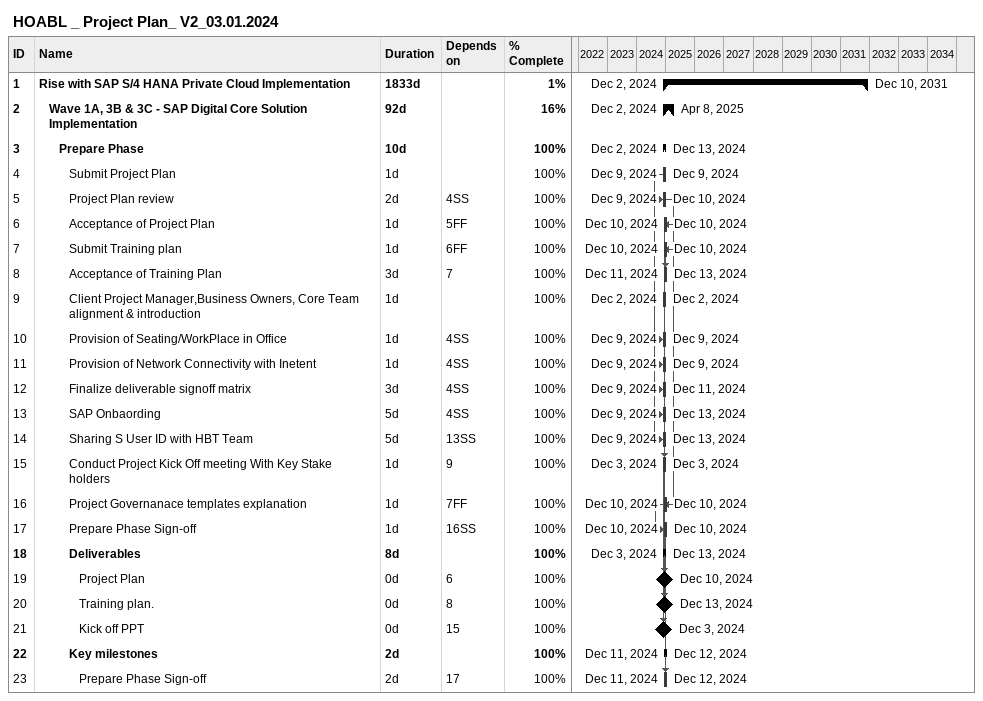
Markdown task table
HOABL _ Project Plan_ V2_03.01.2024

| ID | Level | Task | Duration | Start | Finish | Predecessors | % complete |
|---|---|---|---|---|---|---|---|
| 1 | 1 | **Rise with SAP S/4 HANA Private Cloud Implementation** | 1833d | 2024-12-02 | 2031-12-10 |  | 1 |
| 2 | 2 | **Wave 1A, 3B & 3C - SAP Digital Core Solution Implementation** | 92d | 2024-12-02 | 2025-04-08 |  | 16 |
| 3 | 3 | **Prepare Phase** | 10d | 2024-12-02 | 2024-12-13 |  | 100 |
| 4 | 4 | Submit Project Plan | 1d | 2024-12-09 | 2024-12-09 |  | 100 |
| 5 | 4 | Project Plan review | 2d | 2024-12-09 | 2024-12-10 | 4SS | 100 |
| 6 | 4 | Acceptance of Project Plan | 1d | 2024-12-10 | 2024-12-10 | 5FF | 100 |
| 7 | 4 | Submit Training plan | 1d | 2024-12-10 | 2024-12-10 | 6FF | 100 |
| 8 | 4 | Acceptance of Training Plan | 3d | 2024-12-11 | 2024-12-13 | 7 | 100 |
| 9 | 4 | Client Project Manager,Business Owners, Core Team alignment & introduction | 1d | 2024-12-02 | 2024-12-02 |  | 100 |
| 10 | 4 | Provision of Seating/WorkPlace in Office | 1d | 2024-12-09 | 2024-12-09 | 4SS | 100 |
| 11 | 4 | Provision of Network Connectivity with Inetent | 1d | 2024-12-09 | 2024-12-09 | 4SS | 100 |
| 12 | 4 | Finalize deliverable signoff matrix | 3d | 2024-12-09 | 2024-12-11 | 4SS | 100 |
| 13 | 4 | SAP Onbaording | 5d | 2024-12-09 | 2024-12-13 | 4SS | 100 |
| 14 | 4 | Sharing S User ID with HBT Team | 5d | 2024-12-09 | 2024-12-13 | 13SS | 100 |
| 15 | 4 | Conduct Project Kick Off meeting With Key Stake holders | 1d | 2024-12-03 | 2024-12-03 | 9 | 100 |
| 16 | 4 | Project Governanace templates explanation | 1d | 2024-12-10 | 2024-12-10 | 7FF | 100 |
| 17 | 4 | Prepare Phase Sign-off | 1d | 2024-12-10 | 2024-12-10 | 16SS | 100 |
| 18 | 4 | **Deliverables** | 8d | 2024-12-03 | 2024-12-13 |  | 100 |
| 19 | 5 | Project Plan | 0d | 2024-12-10 | 2024-12-10 | 6 | 100 |
| 20 | 5 | Training plan. | 0d | 2024-12-13 | 2024-12-13 | 8 | 100 |
| 21 | 5 | Kick off PPT | 0d | 2024-12-03 | 2024-12-03 | 15 | 100 |
| 22 | 4 | **Key milestones** | 2d | 2024-12-11 | 2024-12-12 |  | 100 |
| 23 | 5 | Prepare Phase Sign-off | 2d | 2024-12-11 | 2024-12-12 | 17 | 100 |
